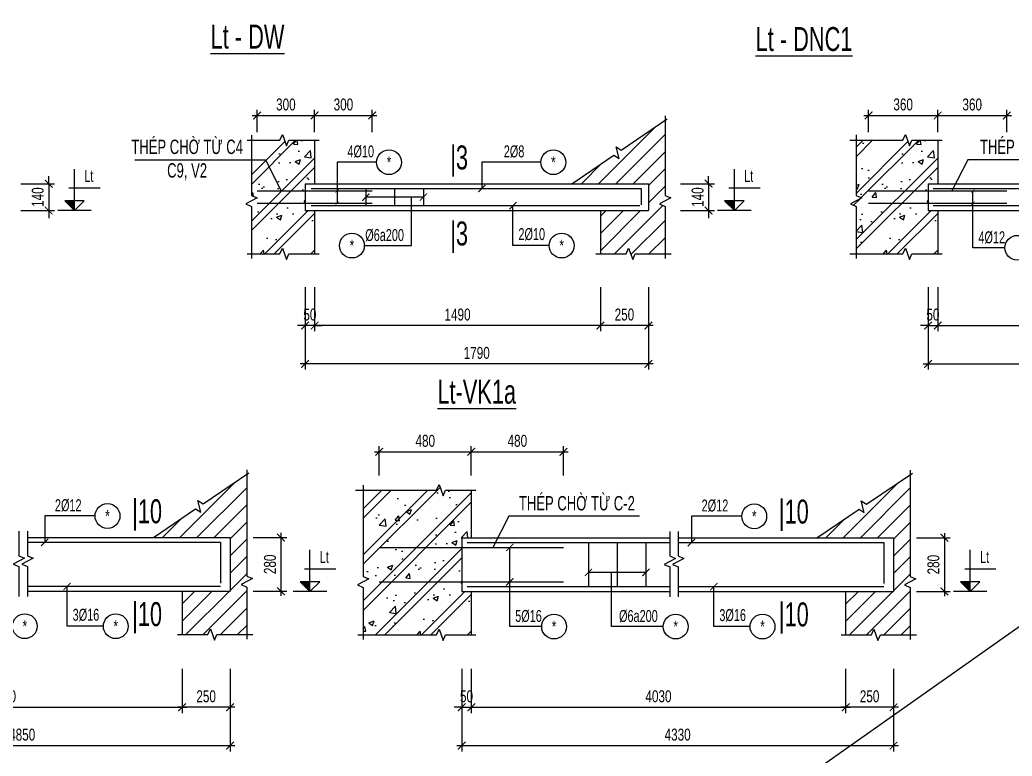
# Model space of a CAD drawing. Header units: millimetres. Extents: x 0 to 42050, y 0 to 14850.
# Drawn here: x 6144 to 11317, y 7342 to 11184 of the extents above; entities that cross this region are included whole.
import ezdxf
from ezdxf.enums import TextEntityAlignment as Align

# ---------------------------------------------------------------- set-up
doc = ezdxf.new("R2010")
doc.units = ezdxf.units.MM
doc.header["$LTSCALE"] = 3
doc.header["$PDSIZE"] = -2
doc.layers.get('0').update_dxf_attribs({"color": 8, "lineweight": 5})
doc.layers.get('Defpoints').update_dxf_attribs({"color": 2})
for name, color, linetype in [('CDC.02.DIM', 1, 'Continuous'), ('CDC.03.BORDER', 3, 'Continuous'), ('CDC.05.STEEL', 4, 'Continuous'), ('CDC.06.TEXT', 2, 'Continuous'), ('CDC.10.HATCH', 9, 'Continuous'), ('CDC.11.NOTE', 8, 'Continuous'), ('CDC.14.STEELNUM', 9, 'Continuous')]:
    doc.layers.add(name, color=color, linetype=linetype)
doc.layers.add('KCS_Plotter', color=11, linetype='Continuous', plot=False)
doc.styles.add('arial', font='arial.ttf', dxfattribs={"width": 0.7})
doc.styles.add('KCS_SMTEXT', font='arial.ttf', dxfattribs={"width": 0.7})
doc.dimstyles.new('KCS_DIM25', dxfattribs={"dimscale": 25, "dimtxt": 2.5, "dimasz": 1.6, "dimexe": 1.2, "dimexo": 0, "dimgap": 1, "dimtad": 1, "dimdec": 0, "dimzin": 0, "dimdsep": 46, "dimtxsty": 'KCS_SMTEXT', "dimblk": 'ARCHTICK', "dimcen": 0, "dimdle": 1, "dimclrd": 256, "dimclre": 256, "dimclrt": 2, "dimadec": 0, "dimazin": 0, "dimtfac": 1, "dimtdec": 0, "dimtix": 1, "dimtmove": 2, "dimatfit": 3, "dimfxl": 1, "dimtolj": 1, "dimtzin": 0, "dimarcsym": 0})

# ---------------------------------------------------------------- blocks, each defined once
blk = doc.blocks.new('_ArchTick')
at = {"color": 0, "linetype": 'ByBlock', "const_width": 0.15}
blk.add_lwpolyline([(-0.5, -0.5), (0.5, 0.5)], dxfattribs=at)
blk = doc.blocks.new('*D46')
at = {"layer": 'CDC.02.DIM', "lineweight": -2, "transparency": 16777216}
for p, q in [((9170.8, 9788.6), (9170.8, 9558.6)), ((9420.8, 9788.6), (9420.8, 9558.6)), ((9445.8, 9588.6), (9145.8, 9588.6))]:
    blk.add_line(p, q, dxfattribs=at)
at = {"layer": 'Defpoints', "color": 0, "transparency": 16777216}
for p in [(9170.8, 9788.6), (9420.8, 9788.6), (9170.8, 9588.6)]:
    blk.add_point(p, dxfattribs=at)
at = {"layer": 'CDC.02.DIM', "lineweight": -2, "transparency": 16777216, "xscale": 40, "yscale": 40, "zscale": 40, "rotation": 180}
blk.add_blockref('_ArchTick', (9170.8, 9588.6), dxfattribs=at)
at = {"layer": 'CDC.02.DIM', "lineweight": -2, "transparency": 16777216, "xscale": 40, "yscale": 40, "zscale": 40}
blk.add_blockref('_ArchTick', (9420.8, 9588.6), dxfattribs=at)
at = {"layer": 'CDC.02.DIM', "color": 2, "transparency": 16777216, "insert": (9295.8, 9645.5), "char_height": 62.5, "attachment_point": 5, "style": 'KCS_SMTEXT'}
blk.add_mtext('\\A1;250', dxfattribs=at)
blk = doc.blocks.new('*D47')
at = {"layer": 'CDC.02.DIM', "lineweight": -2, "transparency": 16777216}
for p, q in [((7680.8, 9788.6), (7680.8, 9558.6)), ((9170.8, 9788.6), (9170.8, 9558.6)), ((9195.8, 9588.6), (7655.8, 9588.6))]:
    blk.add_line(p, q, dxfattribs=at)
at = {"layer": 'Defpoints', "color": 0, "transparency": 16777216}
for p in [(7680.8, 9788.6), (9170.8, 9788.6), (7680.8, 9588.6)]:
    blk.add_point(p, dxfattribs=at)
at = {"layer": 'CDC.02.DIM', "lineweight": -2, "transparency": 16777216, "xscale": 40, "yscale": 40, "zscale": 40, "rotation": 180}
blk.add_blockref('_ArchTick', (7680.8, 9588.6), dxfattribs=at)
at = {"layer": 'CDC.02.DIM', "lineweight": -2, "transparency": 16777216, "xscale": 40, "yscale": 40, "zscale": 40}
blk.add_blockref('_ArchTick', (9170.8, 9588.6), dxfattribs=at)
at = {"layer": 'CDC.02.DIM', "color": 2, "transparency": 16777216, "insert": (8425.8, 9645.5), "char_height": 62.5, "attachment_point": 5, "style": 'KCS_SMTEXT'}
blk.add_mtext('\\A1;1490', dxfattribs=at)
blk = doc.blocks.new('*D48')
at = {"layer": 'CDC.02.DIM', "lineweight": -2, "transparency": 16777216}
for p, q in [((7630.8, 9788.6), (7630.8, 9358.6)), ((9420.8, 9788.6), (9420.8, 9358.6)), ((9445.8, 9388.6), (7605.8, 9388.6))]:
    blk.add_line(p, q, dxfattribs=at)
at = {"layer": 'Defpoints', "color": 0, "transparency": 16777216}
for p in [(7630.8, 9788.6), (9420.8, 9788.6), (7630.8, 9388.6)]:
    blk.add_point(p, dxfattribs=at)
at = {"layer": 'CDC.02.DIM', "lineweight": -2, "transparency": 16777216, "xscale": 40, "yscale": 40, "zscale": 40, "rotation": 180}
blk.add_blockref('_ArchTick', (7630.8, 9388.6), dxfattribs=at)
at = {"layer": 'CDC.02.DIM', "lineweight": -2, "transparency": 16777216, "xscale": 40, "yscale": 40, "zscale": 40}
blk.add_blockref('_ArchTick', (9420.8, 9388.6), dxfattribs=at)
at = {"layer": 'CDC.02.DIM', "color": 2, "transparency": 16777216, "insert": (8525.8, 9445.5), "char_height": 62.5, "attachment_point": 5, "style": 'KCS_SMTEXT'}
blk.add_mtext('\\A1;1790', dxfattribs=at)
blk = doc.blocks.new('*D49')
at = {"layer": 'CDC.02.DIM', "lineweight": -2, "transparency": 16777216}
for p, q in [((9734.6, 10328.6), (9734.6, 10368.6)), ((9589, 10328.6), (9764.6, 10328.6)), ((9734.6, 10328.6), (9734.6, 10188.6)), ((9589, 10188.6), (9764.6, 10188.6)), ((9734.6, 10188.6), (9734.6, 10148.6))]:
    blk.add_line(p, q, dxfattribs=at)
at = {"layer": 'Defpoints', "color": 0, "transparency": 16777216}
for p in [(9589, 10328.6), (9589, 10188.6), (9734.6, 10188.6)]:
    blk.add_point(p, dxfattribs=at)
at = {"layer": 'CDC.02.DIM', "lineweight": -2, "transparency": 16777216, "xscale": 40, "yscale": 40, "zscale": 40}
for p, rotation in [((9734.6, 10328.6), 270), ((9734.6, 10188.6), 90)]:
    blk.add_blockref('_ArchTick', p, dxfattribs=dict(at, rotation=rotation))
at = {"layer": 'CDC.02.DIM', "color": 2, "transparency": 16777216, "insert": (9677.7, 10258.6), "char_height": 62.5, "attachment_point": 5, "rotation": 90, "style": 'KCS_SMTEXT'}
blk.add_mtext('\\A1;140', dxfattribs=at)
blk = doc.blocks.new('*D50')
at = {"layer": 'CDC.02.DIM', "lineweight": -2, "transparency": 16777216}
for p, q in [((7380.8, 10597), (7380.8, 10714.5)), ((7680.8, 10597), (7680.8, 10714.5)), ((7355.8, 10684.5), (7705.8, 10684.5))]:
    blk.add_line(p, q, dxfattribs=at)
at = {"layer": 'Defpoints', "color": 0, "transparency": 16777216}
for p in [(7680.8, 10684.5), (7380.8, 10597), (7680.8, 10597)]:
    blk.add_point(p, dxfattribs=at)
at = {"layer": 'CDC.02.DIM', "lineweight": -2, "transparency": 16777216, "xscale": 40, "yscale": 40, "zscale": 40, "rotation": 180}
blk.add_blockref('_ArchTick', (7380.8, 10684.5), dxfattribs=at)
at = {"layer": 'CDC.02.DIM', "lineweight": -2, "transparency": 16777216, "xscale": 40, "yscale": 40, "zscale": 40}
blk.add_blockref('_ArchTick', (7680.8, 10684.5), dxfattribs=at)
at = {"layer": 'CDC.02.DIM', "color": 2, "transparency": 16777216, "insert": (7530.8, 10741.5), "char_height": 62.5, "attachment_point": 5, "style": 'KCS_SMTEXT'}
blk.add_mtext('\\A1;300', dxfattribs=at)
blk = doc.blocks.new('*D51')
at = {"layer": 'CDC.02.DIM', "lineweight": -2, "transparency": 16777216}
for p, q in [((7680.8, 10597), (7680.8, 10714.5)), ((7980.8, 10597), (7980.8, 10714.5)), ((7655.8, 10684.5), (8005.8, 10684.5))]:
    blk.add_line(p, q, dxfattribs=at)
at = {"layer": 'Defpoints', "color": 0, "transparency": 16777216}
for p in [(7980.8, 10684.5), (7680.8, 10597), (7980.8, 10597)]:
    blk.add_point(p, dxfattribs=at)
at = {"layer": 'CDC.02.DIM', "lineweight": -2, "transparency": 16777216, "xscale": 40, "yscale": 40, "zscale": 40, "rotation": 180}
blk.add_blockref('_ArchTick', (7680.8, 10684.5), dxfattribs=at)
at = {"layer": 'CDC.02.DIM', "lineweight": -2, "transparency": 16777216, "xscale": 40, "yscale": 40, "zscale": 40}
blk.add_blockref('_ArchTick', (7980.8, 10684.5), dxfattribs=at)
at = {"layer": 'CDC.02.DIM', "color": 2, "transparency": 16777216, "insert": (7830.8, 10741.5), "char_height": 62.5, "attachment_point": 5, "style": 'KCS_SMTEXT'}
blk.add_mtext('\\A1;300', dxfattribs=at)
blk = doc.blocks.new('*D54')
at = {"layer": 'CDC.02.DIM', "lineweight": -2, "transparency": 16777216}
for p, q in [((6294.3, 10328.6), (6294.3, 10368.6)), ((6148.8, 10328.6), (6324.3, 10328.6)), ((6294.3, 10328.6), (6294.3, 10188.6)), ((6148.8, 10188.6), (6324.3, 10188.6)), ((6294.3, 10188.6), (6294.3, 10148.6))]:
    blk.add_line(p, q, dxfattribs=at)
at = {"layer": 'Defpoints', "color": 0, "transparency": 16777216}
for p in [(6148.8, 10328.6), (6148.8, 10188.6), (6294.3, 10188.6)]:
    blk.add_point(p, dxfattribs=at)
at = {"layer": 'CDC.02.DIM', "lineweight": -2, "transparency": 16777216, "xscale": 40, "yscale": 40, "zscale": 40}
for p, rotation in [((6294.3, 10328.6), 270), ((6294.3, 10188.6), 90)]:
    blk.add_blockref('_ArchTick', p, dxfattribs=dict(at, rotation=rotation))
at = {"layer": 'CDC.02.DIM', "color": 2, "transparency": 16777216, "insert": (6237.4, 10258.6), "char_height": 62.5, "attachment_point": 5, "rotation": 90, "style": 'KCS_SMTEXT'}
blk.add_mtext('\\A1;140', dxfattribs=at)
blk = doc.blocks.new('*D59')
at = {"layer": 'CDC.02.DIM', "lineweight": -2, "transparency": 16777216}
for p, q in [((10929, 9788.6), (10929, 9558.6)), ((13459, 9788.6), (13459, 9558.6)), ((10904, 9588.6), (13484, 9588.6))]:
    blk.add_line(p, q, dxfattribs=at)
at = {"layer": 'Defpoints', "color": 0, "transparency": 16777216}
for p in [(10929, 9788.6), (13459, 9788.6), (13459, 9588.6)]:
    blk.add_point(p, dxfattribs=at)
at = {"layer": 'CDC.02.DIM', "lineweight": -2, "transparency": 16777216, "xscale": 40, "yscale": 40, "zscale": 40, "rotation": 180}
blk.add_blockref('_ArchTick', (10929, 9588.6), dxfattribs=at)
at = {"layer": 'CDC.02.DIM', "lineweight": -2, "transparency": 16777216, "xscale": 40, "yscale": 40, "zscale": 40}
blk.add_blockref('_ArchTick', (13459, 9588.6), dxfattribs=at)
at = {"layer": 'CDC.02.DIM', "color": 2, "transparency": 16777216, "insert": (12194, 9645.6), "char_height": 62.5, "attachment_point": 5, "style": 'KCS_SMTEXT'}
blk.add_mtext('\\A1;2530', dxfattribs=at)
blk = doc.blocks.new('*D60')
at = {"layer": 'CDC.02.DIM', "lineweight": -2, "transparency": 16777216}
for p, q in [((10879, 9788.6), (10879, 9358.6)), ((13709, 9788.6), (13709, 9358.6)), ((10854, 9388.6), (13734, 9388.6))]:
    blk.add_line(p, q, dxfattribs=at)
at = {"layer": 'Defpoints', "color": 0, "transparency": 16777216}
for p in [(10879, 9788.6), (13709, 9788.6), (13709, 9388.6)]:
    blk.add_point(p, dxfattribs=at)
at = {"layer": 'CDC.02.DIM', "lineweight": -2, "transparency": 16777216, "xscale": 40, "yscale": 40, "zscale": 40, "rotation": 180}
blk.add_blockref('_ArchTick', (10879, 9388.6), dxfattribs=at)
at = {"layer": 'CDC.02.DIM', "lineweight": -2, "transparency": 16777216, "xscale": 40, "yscale": 40, "zscale": 40}
blk.add_blockref('_ArchTick', (13709, 9388.6), dxfattribs=at)
at = {"layer": 'CDC.02.DIM', "color": 2, "transparency": 16777216, "insert": (12294, 9445.6), "char_height": 62.5, "attachment_point": 5, "style": 'KCS_SMTEXT'}
blk.add_mtext('\\A1;2830', dxfattribs=at)
blk = doc.blocks.new('*D61')
at = {"layer": 'CDC.02.DIM', "lineweight": -2, "transparency": 16777216}
for p, q in [((10569, 10597), (10569, 10714.5)), ((10929, 10597), (10929, 10714.5)), ((10544, 10684.5), (10954, 10684.5))]:
    blk.add_line(p, q, dxfattribs=at)
at = {"layer": 'Defpoints', "color": 0, "transparency": 16777216}
for p in [(10929, 10684.5), (10569, 10597), (10929, 10597)]:
    blk.add_point(p, dxfattribs=at)
at = {"layer": 'CDC.02.DIM', "lineweight": -2, "transparency": 16777216, "xscale": 40, "yscale": 40, "zscale": 40, "rotation": 180}
blk.add_blockref('_ArchTick', (10569, 10684.5), dxfattribs=at)
at = {"layer": 'CDC.02.DIM', "lineweight": -2, "transparency": 16777216, "xscale": 40, "yscale": 40, "zscale": 40}
blk.add_blockref('_ArchTick', (10929, 10684.5), dxfattribs=at)
at = {"layer": 'CDC.02.DIM', "color": 2, "transparency": 16777216, "insert": (10749, 10741.5), "char_height": 62.5, "attachment_point": 5, "style": 'KCS_SMTEXT'}
blk.add_mtext('\\A1;360', dxfattribs=at)
blk = doc.blocks.new('*D62')
at = {"layer": 'CDC.02.DIM', "lineweight": -2, "transparency": 16777216}
for p, q in [((10929, 10597), (10929, 10714.5)), ((11289, 10597), (11289, 10714.5)), ((10904, 10684.5), (11314, 10684.5))]:
    blk.add_line(p, q, dxfattribs=at)
at = {"layer": 'Defpoints', "color": 0, "transparency": 16777216}
for p in [(11289, 10684.5), (10929, 10597), (11289, 10597)]:
    blk.add_point(p, dxfattribs=at)
at = {"layer": 'CDC.02.DIM', "lineweight": -2, "transparency": 16777216, "xscale": 40, "yscale": 40, "zscale": 40, "rotation": 180}
blk.add_blockref('_ArchTick', (10929, 10684.5), dxfattribs=at)
at = {"layer": 'CDC.02.DIM', "lineweight": -2, "transparency": 16777216, "xscale": 40, "yscale": 40, "zscale": 40}
blk.add_blockref('_ArchTick', (11289, 10684.5), dxfattribs=at)
at = {"layer": 'CDC.02.DIM', "color": 2, "transparency": 16777216, "insert": (11109, 10741.5), "char_height": 62.5, "attachment_point": 5, "style": 'KCS_SMTEXT'}
blk.add_mtext('\\A1;360', dxfattribs=at)
blk = doc.blocks.new('*D63')
at = {"layer": 'CDC.02.DIM', "lineweight": -2, "transparency": 16777216}
for p, q in [((10879, 9788.6), (10879, 9558.6)), ((10929, 9788.6), (10929, 9558.6)), ((10879, 9588.6), (10839, 9588.6)), ((10879, 9588.6), (10929, 9588.6)), ((10929, 9588.6), (10969, 9588.6))]:
    blk.add_line(p, q, dxfattribs=at)
at = {"layer": 'Defpoints', "color": 0, "transparency": 16777216}
for p in [(10879, 9788.6), (10929, 9788.6), (10929, 9588.6)]:
    blk.add_point(p, dxfattribs=at)
at = {"layer": 'CDC.02.DIM', "lineweight": -2, "transparency": 16777216, "xscale": 40, "yscale": 40, "zscale": 40}
blk.add_blockref('_ArchTick', (10879, 9588.6), dxfattribs=at)
at = {"layer": 'CDC.02.DIM', "lineweight": -2, "transparency": 16777216, "xscale": 40, "yscale": 40, "zscale": 40, "rotation": 180}
blk.add_blockref('_ArchTick', (10929, 9588.6), dxfattribs=at)
at = {"layer": 'CDC.02.DIM', "color": 2, "transparency": 16777216, "insert": (10904, 9645.5), "char_height": 62.5, "attachment_point": 5, "style": 'KCS_SMTEXT'}
blk.add_mtext('\\A1;50', dxfattribs=at)
blk = doc.blocks.new('*D72')
at = {"layer": 'CDC.02.DIM', "lineweight": -2, "transparency": 16777216}
for p, q in [((6990.1, 7796.8), (6990.1, 7566.8)), ((7240.1, 7796.8), (7240.1, 7566.8)), ((7265.1, 7596.8), (6965.1, 7596.8))]:
    blk.add_line(p, q, dxfattribs=at)
at = {"layer": 'Defpoints', "color": 0, "transparency": 16777216}
for p in [(6990.1, 7796.8), (7240.1, 7796.8), (6990.1, 7596.8)]:
    blk.add_point(p, dxfattribs=at)
at = {"layer": 'CDC.02.DIM', "lineweight": -2, "transparency": 16777216, "xscale": 40, "yscale": 40, "zscale": 40, "rotation": 180}
blk.add_blockref('_ArchTick', (6990.1, 7596.8), dxfattribs=at)
at = {"layer": 'CDC.02.DIM', "lineweight": -2, "transparency": 16777216, "xscale": 40, "yscale": 40, "zscale": 40}
blk.add_blockref('_ArchTick', (7240.1, 7596.8), dxfattribs=at)
at = {"layer": 'CDC.02.DIM', "color": 2, "transparency": 16777216, "insert": (7115.1, 7653.7), "char_height": 62.5, "attachment_point": 5, "style": 'KCS_SMTEXT'}
blk.add_mtext('\\A1;250', dxfattribs=at)
blk = doc.blocks.new('*D73')
at = {"layer": 'CDC.02.DIM', "lineweight": -2, "transparency": 16777216}
for p, q in [((7505.1, 8507.6), (7505.1, 8177.6)), ((7359.5, 8482.6), (7535.1, 8482.6)), ((7359.5, 8202.6), (7535.1, 8202.6))]:
    blk.add_line(p, q, dxfattribs=at)
at = {"layer": 'Defpoints', "color": 0, "transparency": 16777216}
for p in [(7359.5, 8482.6), (7359.5, 8202.6), (7505.1, 8202.6)]:
    blk.add_point(p, dxfattribs=at)
at = {"layer": 'CDC.02.DIM', "lineweight": -2, "transparency": 16777216, "xscale": 40, "yscale": 40, "zscale": 40}
for p, rotation in [((7505.1, 8482.6), 90), ((7505.1, 8202.6), 270)]:
    blk.add_blockref('_ArchTick', p, dxfattribs=dict(at, rotation=rotation))
at = {"layer": 'CDC.02.DIM', "color": 2, "transparency": 16777216, "insert": (7448.1, 8342.6), "char_height": 62.5, "attachment_point": 5, "rotation": 90, "style": 'KCS_SMTEXT'}
blk.add_mtext('\\A1;280', dxfattribs=at)
blk = doc.blocks.new('*D74')
at = {"layer": 'CDC.02.DIM', "lineweight": -2, "transparency": 16777216}
for p, q in [((5122.3, 7796.8), (5122.3, 7566.8)), ((6990.1, 7796.8), (6990.1, 7566.8)), ((5097.3, 7596.8), (7015.1, 7596.8))]:
    blk.add_line(p, q, dxfattribs=at)
at = {"layer": 'Defpoints', "color": 0, "transparency": 16777216}
for p in [(5122.3, 7796.8), (6990.1, 7796.8), (6990.1, 7596.8)]:
    blk.add_point(p, dxfattribs=at)
at = {"layer": 'CDC.02.DIM', "lineweight": -2, "transparency": 16777216, "xscale": 40, "yscale": 40, "zscale": 40, "rotation": 180}
blk.add_blockref('_ArchTick', (5122.3, 7596.8), dxfattribs=at)
at = {"layer": 'CDC.02.DIM', "lineweight": -2, "transparency": 16777216, "xscale": 40, "yscale": 40, "zscale": 40}
blk.add_blockref('_ArchTick', (6990.1, 7596.8), dxfattribs=at)
at = {"layer": 'CDC.02.DIM', "color": 2, "transparency": 16777216, "insert": (6056.2, 7653.7), "char_height": 62.5, "attachment_point": 5, "style": 'KCS_SMTEXT'}
blk.add_mtext('\\A1;4{\\fArial|b0|i0|c163|p34;5}50', dxfattribs=at)
blk = doc.blocks.new('*D75')
at = {"layer": 'CDC.02.DIM', "lineweight": -2, "transparency": 16777216}
for p, q in [((5072.3, 7796.8), (5072.3, 7366.8)), ((7240.1, 7796.8), (7240.1, 7366.8)), ((5047.3, 7396.8), (7265.1, 7396.8))]:
    blk.add_line(p, q, dxfattribs=at)
at = {"layer": 'Defpoints', "color": 0, "transparency": 16777216}
for p in [(5072.3, 7796.8), (7240.1, 7796.8), (7240.1, 7396.8)]:
    blk.add_point(p, dxfattribs=at)
at = {"layer": 'CDC.02.DIM', "lineweight": -2, "transparency": 16777216, "xscale": 40, "yscale": 40, "zscale": 40, "rotation": 180}
blk.add_blockref('_ArchTick', (5072.3, 7396.8), dxfattribs=at)
at = {"layer": 'CDC.02.DIM', "lineweight": -2, "transparency": 16777216, "xscale": 40, "yscale": 40, "zscale": 40}
blk.add_blockref('_ArchTick', (7240.1, 7396.8), dxfattribs=at)
at = {"layer": 'CDC.02.DIM', "color": 2, "transparency": 16777216, "insert": (6156.2, 7453.7), "char_height": 62.5, "attachment_point": 5, "style": 'KCS_SMTEXT'}
blk.add_mtext('\\A1;4{\\fArial|b0|i0|c163|p34;8}50', dxfattribs=at)
blk = doc.blocks.new('*D126')
at = {"layer": 'CDC.02.DIM', "lineweight": -2, "transparency": 16777216}
for p, q in [((7630.8, 9788.6), (7630.8, 9558.6)), ((7680.8, 9788.6), (7680.8, 9558.6)), ((7630.8, 9588.6), (7590.8, 9588.6)), ((7680.8, 9588.6), (7630.8, 9588.6)), ((7680.8, 9588.6), (7720.8, 9588.6))]:
    blk.add_line(p, q, dxfattribs=at)
at = {"layer": 'Defpoints', "color": 0, "transparency": 16777216}
for p in [(7630.8, 9788.6), (7680.8, 9788.6), (7630.8, 9588.6)]:
    blk.add_point(p, dxfattribs=at)
at = {"layer": 'CDC.02.DIM', "lineweight": -2, "transparency": 16777216, "xscale": 40, "yscale": 40, "zscale": 40}
blk.add_blockref('_ArchTick', (7630.8, 9588.6), dxfattribs=at)
at = {"layer": 'CDC.02.DIM', "lineweight": -2, "transparency": 16777216, "xscale": 40, "yscale": 40, "zscale": 40, "rotation": 180}
blk.add_blockref('_ArchTick', (7680.8, 9588.6), dxfattribs=at)
at = {"layer": 'CDC.02.DIM', "color": 2, "transparency": 16777216, "insert": (7655.8, 9645.5), "char_height": 62.5, "attachment_point": 5, "style": 'KCS_SMTEXT'}
blk.add_mtext('\\A1;50', dxfattribs=at)
blk = doc.blocks.new('*D127')
at = {"layer": 'CDC.02.DIM', "lineweight": -2, "transparency": 16777216}
for p, q in [((8447.6, 7796.8), (8447.6, 7566.8)), ((8497.6, 7796.8), (8497.6, 7566.8)), ((8447.6, 7596.8), (8407.6, 7596.8)), ((8447.6, 7596.8), (8497.6, 7596.8)), ((8497.6, 7596.8), (8537.6, 7596.8))]:
    blk.add_line(p, q, dxfattribs=at)
at = {"layer": 'Defpoints', "color": 0, "transparency": 16777216}
for p in [(8447.6, 7796.8), (8497.6, 7796.8), (8497.6, 7596.8)]:
    blk.add_point(p, dxfattribs=at)
at = {"layer": 'CDC.02.DIM', "lineweight": -2, "transparency": 16777216, "xscale": 40, "yscale": 40, "zscale": 40}
blk.add_blockref('_ArchTick', (8447.6, 7596.8), dxfattribs=at)
at = {"layer": 'CDC.02.DIM', "lineweight": -2, "transparency": 16777216, "xscale": 40, "yscale": 40, "zscale": 40, "rotation": 180}
blk.add_blockref('_ArchTick', (8497.6, 7596.8), dxfattribs=at)
at = {"layer": 'CDC.02.DIM', "color": 2, "transparency": 16777216, "insert": (8472.6, 7653.7), "char_height": 62.5, "attachment_point": 5, "style": 'KCS_SMTEXT'}
blk.add_mtext('\\A1;50', dxfattribs=at)
blk = doc.blocks.new('*D128')
at = {"layer": 'CDC.02.DIM', "lineweight": -2, "transparency": 16777216}
for p, q in [((10449, 7796.8), (10449, 7566.8)), ((10699, 7796.8), (10699, 7566.8)), ((10724, 7596.8), (10424, 7596.8))]:
    blk.add_line(p, q, dxfattribs=at)
at = {"layer": 'Defpoints', "color": 0, "transparency": 16777216}
for p in [(10449, 7796.8), (10699, 7796.8), (10449, 7596.8)]:
    blk.add_point(p, dxfattribs=at)
at = {"layer": 'CDC.02.DIM', "lineweight": -2, "transparency": 16777216, "xscale": 40, "yscale": 40, "zscale": 40, "rotation": 180}
blk.add_blockref('_ArchTick', (10449, 7596.8), dxfattribs=at)
at = {"layer": 'CDC.02.DIM', "lineweight": -2, "transparency": 16777216, "xscale": 40, "yscale": 40, "zscale": 40}
blk.add_blockref('_ArchTick', (10699, 7596.8), dxfattribs=at)
at = {"layer": 'CDC.02.DIM', "color": 2, "transparency": 16777216, "insert": (10574, 7653.7), "char_height": 62.5, "attachment_point": 5, "style": 'KCS_SMTEXT'}
blk.add_mtext('\\A1;250', dxfattribs=at)
blk = doc.blocks.new('*D129')
at = {"layer": 'CDC.02.DIM', "lineweight": -2, "transparency": 16777216}
for p, q in [((10963.9, 8506), (10963.9, 8176)), ((10818.4, 8481), (10993.9, 8481)), ((10818.4, 8201), (10993.9, 8201))]:
    blk.add_line(p, q, dxfattribs=at)
at = {"layer": 'Defpoints', "color": 0, "transparency": 16777216}
for p in [(10818.4, 8481), (10818.4, 8201), (10963.9, 8201)]:
    blk.add_point(p, dxfattribs=at)
at = {"layer": 'CDC.02.DIM', "lineweight": -2, "transparency": 16777216, "xscale": 40, "yscale": 40, "zscale": 40}
for p, rotation in [((10963.9, 8481), 90), ((10963.9, 8201), 270)]:
    blk.add_blockref('_ArchTick', p, dxfattribs=dict(at, rotation=rotation))
at = {"layer": 'CDC.02.DIM', "color": 2, "transparency": 16777216, "insert": (10907, 8341), "char_height": 62.5, "attachment_point": 5, "rotation": 90, "style": 'KCS_SMTEXT'}
blk.add_mtext('\\A1;280', dxfattribs=at)
blk = doc.blocks.new('*D130')
at = {"layer": 'CDC.02.DIM', "lineweight": -2, "transparency": 16777216}
for p, q in [((8497.6, 7796.8), (8497.6, 7566.8)), ((10449, 7796.8), (10449, 7566.8)), ((8472.6, 7596.8), (10474, 7596.8))]:
    blk.add_line(p, q, dxfattribs=at)
at = {"layer": 'Defpoints', "color": 0, "transparency": 16777216}
for p in [(8497.6, 7796.8), (10449, 7796.8), (10449, 7596.8)]:
    blk.add_point(p, dxfattribs=at)
at = {"layer": 'CDC.02.DIM', "lineweight": -2, "transparency": 16777216, "xscale": 40, "yscale": 40, "zscale": 40, "rotation": 180}
blk.add_blockref('_ArchTick', (8497.6, 7596.8), dxfattribs=at)
at = {"layer": 'CDC.02.DIM', "lineweight": -2, "transparency": 16777216, "xscale": 40, "yscale": 40, "zscale": 40}
blk.add_blockref('_ArchTick', (10449, 7596.8), dxfattribs=at)
at = {"layer": 'CDC.02.DIM', "color": 2, "transparency": 16777216, "insert": (9473.3, 7653.7), "char_height": 62.5, "attachment_point": 5, "style": 'KCS_SMTEXT'}
blk.add_mtext('\\A1;4030', dxfattribs=at)
blk = doc.blocks.new('*D131')
at = {"layer": 'CDC.02.DIM', "lineweight": -2, "transparency": 16777216}
for p, q in [((8447.6, 7796.8), (8447.6, 7366.8)), ((10699, 7796.8), (10699, 7366.8)), ((8422.6, 7396.8), (10724, 7396.8))]:
    blk.add_line(p, q, dxfattribs=at)
at = {"layer": 'Defpoints', "color": 0, "transparency": 16777216}
for p in [(8447.6, 7796.8), (10699, 7796.8), (10699, 7396.8)]:
    blk.add_point(p, dxfattribs=at)
at = {"layer": 'CDC.02.DIM', "lineweight": -2, "transparency": 16777216, "xscale": 40, "yscale": 40, "zscale": 40, "rotation": 180}
blk.add_blockref('_ArchTick', (8447.6, 7396.8), dxfattribs=at)
at = {"layer": 'CDC.02.DIM', "lineweight": -2, "transparency": 16777216, "xscale": 40, "yscale": 40, "zscale": 40}
blk.add_blockref('_ArchTick', (10699, 7396.8), dxfattribs=at)
at = {"layer": 'CDC.02.DIM', "color": 2, "transparency": 16777216, "insert": (9573.3, 7453.7), "char_height": 62.5, "attachment_point": 5, "style": 'KCS_SMTEXT'}
blk.add_mtext('\\A1;4330', dxfattribs=at)
blk = doc.blocks.new('*D132')
at = {"layer": 'CDC.02.DIM', "lineweight": -2, "transparency": 16777216}
for p, q in [((8017.6, 8806.1), (8017.6, 8959.6)), ((8497.6, 8806.1), (8497.6, 8959.6)), ((7992.6, 8929.6), (8522.6, 8929.6))]:
    blk.add_line(p, q, dxfattribs=at)
at = {"layer": 'Defpoints', "color": 0, "transparency": 16777216}
for p in [(8497.6, 8929.6), (8017.6, 8806.1), (8497.6, 8806.1)]:
    blk.add_point(p, dxfattribs=at)
at = {"layer": 'CDC.02.DIM', "lineweight": -2, "transparency": 16777216, "xscale": 40, "yscale": 40, "zscale": 40, "rotation": 180}
blk.add_blockref('_ArchTick', (8017.6, 8929.6), dxfattribs=at)
at = {"layer": 'CDC.02.DIM', "lineweight": -2, "transparency": 16777216, "xscale": 40, "yscale": 40, "zscale": 40}
blk.add_blockref('_ArchTick', (8497.6, 8929.6), dxfattribs=at)
at = {"layer": 'CDC.02.DIM', "color": 2, "transparency": 16777216, "insert": (8257.6, 8986.6), "char_height": 62.5, "attachment_point": 5, "style": 'KCS_SMTEXT'}
blk.add_mtext('\\A1;480', dxfattribs=at)
blk = doc.blocks.new('*D133')
at = {"layer": 'CDC.02.DIM', "lineweight": -2, "transparency": 16777216}
for p, q in [((8497.6, 8806.1), (8497.6, 8959.6)), ((8977.6, 8806.1), (8977.6, 8959.6)), ((8472.6, 8929.6), (9002.6, 8929.6))]:
    blk.add_line(p, q, dxfattribs=at)
at = {"layer": 'Defpoints', "color": 0, "transparency": 16777216}
for p in [(8977.6, 8929.6), (8497.6, 8806.1), (8977.6, 8806.1)]:
    blk.add_point(p, dxfattribs=at)
at = {"layer": 'CDC.02.DIM', "lineweight": -2, "transparency": 16777216, "xscale": 40, "yscale": 40, "zscale": 40, "rotation": 180}
blk.add_blockref('_ArchTick', (8497.6, 8929.6), dxfattribs=at)
at = {"layer": 'CDC.02.DIM', "lineweight": -2, "transparency": 16777216, "xscale": 40, "yscale": 40, "zscale": 40}
blk.add_blockref('_ArchTick', (8977.6, 8929.6), dxfattribs=at)
at = {"layer": 'CDC.02.DIM', "color": 2, "transparency": 16777216, "insert": (8737.6, 8986.6), "char_height": 62.5, "attachment_point": 5, "style": 'KCS_SMTEXT'}
blk.add_mtext('\\A1;480', dxfattribs=at)

msp = doc.modelspace()

# ---------------------------------------------------------------- hatches: boundary and pattern name
at = {"layer": 'CDC.10.HATCH'}
h = msp.add_hatch(dxfattribs=at)
h.set_pattern_fill('ANSI31', color=256, scale=20, style=0)
h.set_pattern_definition([(45, (-56763.08, 6188.48), (-44.90128, 44.90128), [])])
h.paths.add_polyline_path([(9507.7, 10658.9), (9279.7, 10504.2), (9252.7, 10521.4), (9268, 10460.8), (9240.9, 10477.9), (9020.8, 10328.6), (9420.8, 10328.6), (9420.8, 10188.6), (9170.8, 10188.6), (9170.8, 9962.3), (9305, 9962.3), (9317.9, 9991.9), (9339.4, 9932.7), (9352.3, 9962.3), (9507.7, 9962.3), (9507.7, 10210), (9478.1, 10222.9), (9537.3, 10254.4), (9507.7, 10267.3)])
at = {"layer": 'CDC.10.HATCH', "ltscale": 10}
h = msp.add_hatch(dxfattribs=at)
h.set_pattern_fill('CHAU-01', color=256, scale=40, style=0, pattern_type=2)
h.set_pattern_definition([(50, (7680.8, 9932.74), (286.904, -25.1), [30, -330]), (355, (7680.8, 9932.74), (-55.5, 300.88), [24, -264]), (100.45, (7704.7, 9930.65), (231.4, 275.78), [25.5, -280.46]), (46.184, (7680.8, 10012.74), (426.9, -66.2), [45, -495]), (96.636, (7716.37, 10007.22), (373.87, 389.65), [38.24, -420.69]), (351.184, (7680.8, 10012.74), (373.86, 389.65), [36, -396]), (21, (7720.8, 9992.74), (238.76, -161.05), [30, -330]), (326, (7720.8, 9992.74), (97.33, 290.06), [24, -264]), (71.45, (7740.7, 9979.32), (336.09, 129.01), [25.5, -280.46]), (37.5, (7680.8, 9932.74), (4.864, 133.158), [0, -260.8, 0, -268, 0, -265]), (7.5, (7680.8, 9932.74), (105.228, 157.765), [0, -152.8, 0, -254.8, 0, -101]), (327.5, (7591.6, 9932.74), (213.529, -9.022), [0, -100, 0, -312, 0, -414]), (317.5, (7551.6, 9932.74), (233.274, 40.04), [0, -130, 0, -207.2, 0, -294]), (45, (7680.8, 9932.74), (-120.21, 120.21), []), (45, (7680.8, 9981.74), (-120.21, 120.21), [])])
h.paths.add_polyline_path([(7512.4, 9991.9), (7533.9, 9932.7), (7546.8, 9962.3), (7680.8, 9962.3), (7680.8, 10188.6), (7630.8, 10188.6), (7630.8, 10290.5), (7506.9, 10290.5), (7424.3, 10452.7), (7351.8, 10452.7), (7351.8, 10267.3), (7381.4, 10254.4), (7322.2, 10222.9), (7351.8, 10210), (7351.8, 9962.3), (7499.5, 9962.3)])
h.paths.add_polyline_path([(7533.9, 10525.3), (7512.4, 10584.5), (7499.5, 10554.9), (7351.8, 10554.9), (7351.8, 10452.7), (7424.3, 10452.7), (7506.9, 10290.5), (7630.8, 10290.5), (7630.8, 10328.6), (7680.8, 10328.6), (7680.8, 10554.9), (7546.8, 10554.9)])
h = msp.add_hatch(dxfattribs=at)
h.set_pattern_fill('CHAU-01', color=256, scale=40, style=0, pattern_type=2)
h.set_pattern_definition([(50, (10929.01, 9932.74), (286.904, -25.1), [30, -330]), (355, (10929, 9932.74), (-55.5, 300.88), [24, -264]), (100.45, (10952.92, 9930.65), (231.4, 275.78), [25.496, -280.46]), (46.184, (10929, 10012.74), (426.9, -66.2), [45, -495]), (96.636, (10964.6, 10007.22), (373.87, 389.65), [38.24, -420.69]), (351.184, (10929, 10012.74), (373.86, 389.65), [36, -396]), (21, (10969.01, 9992.74), (238.76, -161.05), [30, -330]), (326, (10969, 9992.74), (97.33, 290.06), [24, -264]), (71.45, (10988.9, 9979.32), (336.09, 129.01), [25.496, -280.46]), (37.5, (10929.01, 9932.74), (4.864, 133.158), [0, -260.8, 0, -268, 0, -265]), (7.5, (10929.01, 9932.74), (105.228, 157.765), [0, -152.8, 0, -254.8, 0, -101]), (327.5, (10839.81, 9932.74), (213.529, -9.022), [0, -100, 0, -312, 0, -414]), (317.5, (10799.81, 9932.74), (233.274, 40.04), [0, -130, 0, -207.2, 0, -294]), (45, (10929.01, 9932.74), (-120.208, 120.208), []), (45, (10929.01, 9981.74), (-120.21, 120.21), [])])
h.paths.add_polyline_path([(10782.1, 10525.3), (10760.6, 10584.5), (10747.7, 10554.9), (10504.1, 10554.9), (10504.1, 10267.3), (10533.7, 10254.4), (10474.5, 10222.9), (10504.1, 10210), (10504.1, 9962.3), (10747.7, 9962.3), (10760.6, 9991.9), (10782.1, 9932.7), (10795, 9962.3), (10929, 9962.3), (10929, 10188.6), (10879, 10188.6), (10879, 10328.6), (10929, 10328.6), (10929, 10554.9), (10795, 10554.9)])
at = {"layer": 'CDC.10.HATCH'}
h = msp.add_hatch(dxfattribs=at)
h.set_pattern_fill('ANSI31', color=256, scale=20, style=0)
h.set_pattern_definition([(45, (-5592504.19, -276573.13), (-44.9012806, 44.9012806), [])])
h.paths.add_polyline_path([(7240.1, 8482.6), (7240.1, 8202.6), (6990.1, 8202.6), (6990.1, 7976.3), (7124.3, 7976.3), (7137.1, 8005.9), (7158.7, 7946.7), (7171.5, 7976.3), (7327, 7976.3), (7327, 8224), (7297.4, 8236.8), (7356.6, 8268.4), (7327, 8281.2), (7327, 8812.8), (7099, 8658.2), (7072, 8675.4), (7087.2, 8614.7), (7060.2, 8631.9), (6840.1, 8482.6)])
h = msp.add_hatch(dxfattribs=at)
h.set_pattern_fill('ANSI31', color=256, scale=20, style=0)
h.set_pattern_definition([(45, (-5589045.3, -276574.71), (-44.9012806, 44.9012806), [])])
h.paths.add_polyline_path([(10699, 8481), (10699, 8201), (10449, 8201), (10449, 7974.7), (10583.2, 7974.7), (10596, 8004.3), (10617.6, 7945.1), (10630.4, 7974.7), (10785.9, 7974.7), (10785.9, 8222.4), (10756.3, 8235.2), (10815.5, 8266.8), (10785.9, 8279.6), (10785.9, 8811.3), (10557.9, 8656.6), (10530.8, 8673.8), (10546.1, 8613.2), (10519.1, 8630.3), (10299, 8481)])
at = {"layer": 'CDC.10.HATCH', "ltscale": 10}
h = msp.add_hatch(dxfattribs=at)
h.set_pattern_fill('CHAU-01', color=256, scale=40, style=0, pattern_type=2)
h.set_pattern_definition([(50, (8497.59, 7945.12), (286.904, -25.1), [30, -330]), (355, (8497.6, 7945.12), (-55.5, 300.88), [24, -264]), (100.45, (8521.5, 7943.03), (231.4, 275.776), [25.496, -280.46]), (46.184, (8497.6, 8025.12), (426.9, -66.21), [45, -495]), (96.636, (8533.16, 8019.6), (373.87, 389.65), [38.24, -420.69]), (351.184, (8497.6, 8025.12), (373.86, 389.65), [36, -396]), (21, (8537.59, 8005.12), (238.76, -161.05), [30, -330]), (326, (8537.6, 8005.12), (97.33, 290.06), [24, -264]), (71.45, (8557.48, 7991.7), (336.09, 129.01), [25.496, -280.46]), (37.5, (8497.59, 7945.12), (4.864, 133.158), [0, -260.8, 0, -268, 0, -265]), (7.5, (8497.59, 7945.12), (105.228, 157.765), [0, -152.8, 0, -254.8, 0, -101]), (327.5, (8408.39, 7945.12), (213.529, -9.022), [0, -100, 0, -312, 0, -414]), (317.5, (8368.39, 7945.12), (233.274, 40.042), [0, -130, 0, -207.2, 0, -294]), (45, (8497.59, 7945.12), (-120.208, 120.208), []), (45, (8497.59, 7994.12), (-120.208, 120.208), [])])
h.paths.add_polyline_path([(7933.7, 8279.6), (7963.3, 8266.8), (7904.1, 8235.2), (7933.7, 8222.4), (7933.7, 7974.7), (8316.3, 7974.7), (8329.2, 8004.3), (8350.7, 7945.1), (8363.6, 7974.7), (8497.6, 7974.7), (8497.6, 8201), (8447.5, 8201), (8447.5, 8481), (8497.6, 8481), (8497.6, 8729.9), (8363.6, 8729.9), (8350.7, 8700.3), (8329.2, 8759.5), (8316.3, 8729.9), (7933.7, 8729.9)])

# ---------------------------------------------------------------- linework, layer by layer
at = {"layer": 'CDC.02.DIM'}
for p, q in [((6428.8, 10188.1), (6428.8, 10405.2)), ((9869.1, 10188.1), (9869.1, 10405.2)), ((6563.3, 10305.8), (6400.1, 10305.8)), ((10003.5, 10305.8), (9840.4, 10305.8)), ((6428.8, 10188.1), (6378.1, 10238.9)), ((6479.6, 10238.9), (6378.1, 10238.9)), ((6428.8, 10188.1), (6479.6, 10238.9)), ((9869.1, 10188.1), (9818.3, 10238.9)), ((9919.8, 10238.9), (9818.3, 10238.9)), ((9869.1, 10188.1), (9919.8, 10238.9)), ((6516.1, 10188.1), (6341.5, 10188.1)), ((9956.4, 10188.1), (9781.8, 10188.1)), ((7656.6, 8200.5), (7656.6, 8417.6)), ((11098.4, 8200.5), (11098.4, 8417.6)), ((7791.1, 8318.2), (7627.9, 8318.2)), ((11232.9, 8318.2), (11069.7, 8318.2)), ((7656.6, 8200.5), (7605.9, 8251.3)), ((7707.4, 8251.3), (7605.9, 8251.3)), ((7656.6, 8200.5), (7707.4, 8251.3)), ((11098.4, 8200.5), (11047.7, 8251.3)), ((11149.2, 8251.3), (11047.7, 8251.3)), ((11098.4, 8200.5), (11149.2, 8251.3)), ((7743.9, 8200.5), (7569.3, 8200.5)), ((11185.7, 8200.5), (11011.1, 8200.5))]:
    msp.add_line(p, q, dxfattribs=at)
for points in [[(6378.1, 10238.9), (6428.8, 10188.1), (6428.8, 10238.9)], [(9818.3, 10238.9), (9869.1, 10188.1), (9869.1, 10238.9)], [(7605.9, 8251.3), (7656.6, 8200.5), (7656.6, 8251.3)], [(11047.7, 8251.3), (11098.4, 8200.5), (11098.4, 8251.3)]]:
    msp.add_solid(points, dxfattribs=at)
at = {"layer": 'CDC.03.BORDER'}
for p, q in [((7680.8, 10554.9), (7680.8, 10328.6)), ((10929, 10554.9), (10929, 10328.6)), ((7630.8, 10328.6), (9420.8, 10328.6)), ((7630.8, 10328.6), (7630.8, 10188.6)), ((9420.8, 10328.6), (9420.8, 10188.6)), ((10879, 10328.6), (13709, 10328.6)), ((10879, 10328.6), (10879, 10188.6)), ((7630.8, 10188.6), (9420.8, 10188.6)), ((7680.8, 10188.6), (7680.8, 9962.3)), ((9170.8, 10188.6), (9170.8, 9962.3)), ((10879, 10188.6), (13709, 10188.6)), ((10929, 10188.6), (10929, 9962.3)), ((8497.6, 8729.9), (8497.6, 8481)), ((6183.3, 8482.6), (7240.1, 8482.6)), ((7240.1, 8482.6), (7240.1, 8202.6)), ((8447.5, 8481), (9532.5, 8481)), ((8447.5, 8481), (8447.5, 8201)), ((9576.7, 8481), (10699, 8481)), ((10699, 8481), (10699, 8201)), ((6183.3, 8202.6), (7240.1, 8202.6)), ((6990.1, 8202.6), (6990.1, 7976.3)), ((8447.5, 8201), (9532.5, 8201)), ((8497.6, 8201), (8497.6, 7974.7)), ((9576.7, 8201), (10699, 8201)), ((10449, 8201), (10449, 7974.7))]:
    msp.add_line(p, q, dxfattribs=at)
at = {"layer": 'CDC.05.STEEL'}
for p, q in [((7662.7, 10303.6, 0), (9382.4, 10303.6)), ((7947.6, 10303.6), (7947.6, 10213.6)), ((8097.6, 10303.6), (8097.6, 10213.6)), ((8247.6, 10303.6), (8247.6, 10213.6)), ((9382.4, 10303.6), (9382.4, 10218)), ((10905.5, 10303.6), (13668, 10303.6)), ((9376.6, 10213.6), (7662.7, 10213.6)), ((13659.1, 10213.6), (10905.5, 10213.6)), ((6183.3, 8457.6), (7190.2, 8457.6)), ((8476.8, 8456), (9532.5, 8456)), ((9108, 8456), (9108, 8226)), ((9258, 8456), (9258, 8226)), ((9408, 8456), (9408, 8226)), ((9576.7, 8456), (10649, 8456)), ((7190.2, 8227.6), (6183.3, 8227.6)), ((9532.5, 8226), (8476.8, 8226)), ((10649, 8226), (9576.7, 8226))]:
    msp.add_line(p, q, dxfattribs=at)
at = {"layer": 'CDC.05.STEEL', "ltscale": 60}
for p, q in [((7380.8, 10290.5), (7980.8, 10290.5)), ((10569, 10290.5), (11289, 10290.5)), ((7380.8, 10226.8), (7980.8, 10226.8)), ((10569, 10226.8), (11289, 10226.8)), ((8017.6, 8431), (8977.6, 8431)), ((8017.6, 8251), (8977.6, 8251))]:
    msp.add_line(p, q, dxfattribs=at)
at = {"layer": 'CDC.05.STEEL'}
for points in [[(7190.2, 8457.6), (7190.2, 8244)], [(10649, 8456), (10649, 8242.4)]]:
    msp.add_lwpolyline(points, dxfattribs=at)
at = {"layer": 'CDC.11.NOTE'}
for p, q in [((8247.6, 10258.6), (7947.6, 10258.6)), ((9408, 8300.3), (9108, 8300.3))]:
    msp.add_line(p, q, dxfattribs=at)
for points in [[(9020.8, 10328.6), (9240.9, 10477.9), (9268, 10460.8), (9252.7, 10521.4), (9279.7, 10504.2), (9519.2, 10666.7)], [(9507.7, 10681.9), (9507.7, 10267.3), (9537.3, 10254.4), (9478.1, 10222.9), (9507.7, 10210), (9507.7, 9938.7)], [(7351.8, 10580.9), (7351.8, 10267.3), (7381.4, 10254.4), (7322.2, 10222.9), (7351.8, 10210), (7351.8, 9938.7)], [(7329.1, 10554.9), (7499.5, 10554.9), (7512.4, 10584.5), (7533.9, 10525.3), (7546.8, 10554.9), (7704.4, 10554.9)], [(10470.4, 10554.9), (10747.7, 10554.9), (10760.6, 10584.5), (10782.1, 10525.3), (10795, 10554.9), (10952.6, 10554.9)], [(10504.1, 10584.3), (10504.1, 10267.3), (10533.7, 10254.4), (10474.5, 10222.9), (10504.1, 10210), (10504.1, 9938.7)], [(6743.9, 10452.7), (7424.3, 10452.7), (7506.9, 10290.5)], [(11765.9, 10452.7), (11085.5, 10452.7), (11002.9, 10290.5)], [(8860.4, 10440.8), (8552.9, 10440.8), (8552.9, 10303.6)], [(7939.8, 10005.8), (8185.9, 10005.8), (8185.9, 10258.6)], [(11279.4, 9994), (11112.9, 9994), (11112.9, 10290.5)], [(8903.6, 10005.8), (8714.7, 10005.8), (8714.7, 10213.6)], [(7329.1, 9962.3), (7499.5, 9962.3), (7512.4, 9991.9), (7533.9, 9932.7), (7546.8, 9962.3), (7704.4, 9962.3)], [(9147.2, 9962.3), (9305, 9962.3), (9317.9, 9991.9), (9339.4, 9932.7), (9352.3, 9962.3), (9539.7, 9962.3)], [(10470.4, 9962.3), (10747.7, 9962.3), (10760.6, 9991.9), (10782.1, 9932.7), (10795, 9962.3), (10952.6, 9962.3)], [(6840.1, 8482.6), (7060.2, 8631.9), (7087.2, 8614.7), (7072, 8675.4), (7099, 8658.2), (7338.5, 8820.6)], [(7327, 8835.8), (7327, 8281.2), (7356.6, 8268.4), (7297.4, 8236.8), (7327, 8224), (7327, 7952.7)], [(10299, 8481), (10519.1, 8630.3), (10546.1, 8613.2), (10530.8, 8673.8), (10557.9, 8656.6), (10797.4, 8819.1)], [(10785.9, 8834.3), (10785.9, 8279.6), (10815.5, 8266.8), (10756.3, 8235.2), (10785.9, 8222.4), (10785.9, 7951.1)], [(7894.5, 8729.9), (8316.3, 8729.9), (8329.2, 8759.5), (8350.7, 8700.3), (8363.6, 8729.9), (8521.2, 8729.9)], [(7933.7, 8755), (7933.7, 8279.6), (7963.3, 8266.8), (7904.1, 8235.2), (7933.7, 8222.4), (7933.7, 7951.1)], [(6536.1, 8594.8), (6273.6, 8594.8), (6273.6, 8457.6)], [(9373.6, 8593.2), (8693.2, 8593.2), (8610.6, 8431)], [(9907.7, 8593.2), (9645.2, 8593.2), (9645.2, 8456)], [(6139.1, 8516.3), (6139.1, 8387.8), (6168.7, 8374.9), (6109.5, 8343.4), (6139.1, 8330.5), (6139.1, 8175.3)], [(6183.3, 8516.3), (6183.3, 8387.8), (6212.9, 8374.9), (6153.7, 8343.4), (6183.3, 8330.5), (6183.3, 8175.3)], [(9532.5, 8514.7), (9532.5, 8386.2), (9562.1, 8373.3), (9502.9, 8341.8), (9532.5, 8328.9), (9532.5, 8173.8)], [(9576.7, 8514.7), (9576.7, 8386.2), (9606.3, 8373.3), (9547.1, 8341.8), (9576.7, 8328.9), (9576.7, 8173.8)], [(8864.4, 8018.2), (8697.9, 8018.2), (8697.9, 8431)], [(9498.4, 8018.2), (9228.4, 8018.2), (9228.4, 8300.3)], [(6579.3, 8019.8), (6390.4, 8019.8), (6390.4, 8227.6)], [(9950.9, 8018.2), (9762, 8018.2), (9762, 8226)], [(6966.5, 7976.3), (7124.3, 7976.3), (7137.1, 8005.9), (7158.7, 7946.7), (7171.5, 7976.3), (7359, 7976.3)], [(7906, 7974.7), (8316.3, 7974.7), (8329.2, 8004.3), (8350.7, 7945.1), (8363.6, 7974.7), (8521.2, 7974.7)], [(10425.3, 7974.7), (10583.2, 7974.7), (10596, 8004.3), (10617.6, 7945.1), (10630.4, 7974.7), (10817.9, 7974.7)]]:
    msp.add_lwpolyline(points, dxfattribs=at)
at = {"layer": 'CDC.11.NOTE', "elevation": 0}
msp.add_lwpolyline([(8003.8, 10440.8), (7798.4, 10440.8), (7798.4, 10226.8)], dxfattribs=at)
at = {"layer": 'CDC.14.STEELNUM'}
for centre in [(8068.6, 10440.8, 0), (8925.2, 10440.8, 0), (7875, 10005.8, 0), (8968.4, 10005.8, 0), (11344.2, 9994, 0), (6600.9, 8594.8, 0), (9972.5, 8593.2, 0), (6169.8, 8019.8, 0), (6644.1, 8019.8, 0), (8929.2, 8018.2, 0), (9563.2, 8018.2, 0), (10015.7, 8018.2, 0)]:
    msp.add_circle(centre, 64.8, dxfattribs=at)
at = {"layer": 'KCS_Plotter', "linetype": 'ByBlock', "ltscale": 10}
msp.add_line((0, 0), (21025, 14850), dxfattribs=at)

# ---------------------------------------------------------------- block references
at = {"layer": 'CDC.11.NOTE'}
for p, xscale, yscale, zscale in [((7798.4, 10290.5), 18.75, 18.75, 18.75), ((8552.9, 10303.6), 37.5, 37.5, 37.5), ((11112.9, 10290.5), 18.75, 18.75, 18.75), ((7947.6, 10258.6), 37.5, 37.5, 37.5), ((8247.6, 10258.6), 37.5, 37.5, 37.5), ((7798.4, 10226.8), 18.75, 18.75, 18.75), ((8714.7, 10213.6), 37.5, 37.5, 37.5), ((11112.9, 10226.8), 18.75, 18.75, 18.75), ((6273.6, 8457.6), 37.5, 37.5, 37.5), ((8697.9, 8431), 37.5, 37.5, 37.5), ((9645.2, 8456), 37.5, 37.5, 37.5), ((9108, 8300.3), 37.5, 37.5, 37.5), ((9408, 8300.3), 37.5, 37.5, 37.5), ((6390.4, 8227.6), 37.5, 37.5, 37.5), ((8697.9, 8251), 37.5, 37.5, 37.5), ((9762, 8226), 37.5, 37.5, 37.5)]:
    msp.add_blockref('_ArchTick', p, dxfattribs=dict(at, xscale=xscale, yscale=yscale, zscale=zscale))

# ---------------------------------------------------------------- texts
at = {"layer": 'CDC.02.DIM', "style": 'arial', "width": 0.65}
for p in [(6503.5, 10368.8), (9943.7, 10368.8), (7731.2, 8381.2), (11173.1, 8381.2)]:
    msp.add_text('Lt', height=62.5, dxfattribs=at).set_placement(p, align=Align.MIDDLE)
at = {"layer": 'CDC.06.TEXT', "style": 'arial', "width": 0.65}
for s, height, p in [('%%ULt - DW', 125, (7331, 11095.2)), ('%%ULt - DNC1', 125, (10232.3, 11083.4)), ('THÉP CHỜ TỪ C4', 75, (7016, 10530.1)), ('THÉP CHỜ TỪ C2', 75, (11440.2, 10530.1)), ('4%%C10', 62.5, (7921.1, 10497.2, 0)), ('|3', 125, (8434.1, 10449.6)), ('2%%C8', 62.5, (8720.5, 10497.2)), ('C9, V2', 75, (7016, 10391.5)), ('%%C6a200', 62.5, (8045.6, 10060.7)), ('|3', 125, (8434.1, 10052.9)), ('2%%C10', 62.5, (8812.7, 10065.7)), ('4%%C12', 62.5, (11210.8, 10049)), ('%%ULt-VK1a', 125, (8525.8, 9242.4)), ('THÉP CHỜ TỪ C-2', 75, (9047.9, 8670.7)), ('2%%C12', 62.5, (6396.2, 8651.2)), ('|10', 125, (6807.3, 8603.5)), ('2%%C12', 62.5, (9767.8, 8649.6)), ('|10', 125, (10178.9, 8601.9)), ('|10', 125, (6807.3, 8066.9)), ('|10', 125, (10178.9, 8065.3)), ('3%%C16', 62.5, (6488.5, 8079.6)), ('5%%C16', 62.5, (8795.7, 8073.2)), ('%%C6a200', 62.5, (9368.7, 8073.2)), ('3%%C16', 62.5, (9860.1, 8078))]:
    msp.add_text(s, height=height, dxfattribs=at).set_placement(p, align=Align.MIDDLE)
at = {"layer": 'CDC.14.STEELNUM', "style": 'arial', "width": 0.7}
for p in [(8068.6, 10440.8, 0), (8925.2, 10440.8, 0), (7875.2, 10005.8, 0), (8968.4, 10005.8, 0), (6600.9, 8594.8, 0), (9972.5, 8593.2, 0), (6169.8, 8019.8, 0), (6644.1, 8019.8, 0), (8929.2, 8018.2, 0), (9563.2, 8018.2, 0), (10015.7, 8018.2, 0)]:
    msp.add_text('*', height=62.5, dxfattribs=at).set_placement(p, align=Align.MIDDLE_CENTER)

# ---------------------------------------------------------------- dimensions: what is measured, and where the dimension line sits
at = {"layer": 'CDC.02.DIM'}
for base, p1, p2, picture, middle in [((7680.8, 10684.5), (7380.8, 10597), (7680.8, 10597), '*D50', (7530.8, 10741.5)), ((7980.8, 10684.5), (7680.8, 10597), (7980.8, 10597), '*D51', (7830.8, 10741.5)), ((10929, 10684.5), (10569, 10597), (10929, 10597), '*D61', (10749, 10741.5)), ((11289, 10684.5), (10929, 10597), (11289, 10597), '*D62', (11109, 10741.5)), ((7630.8, 9588.6), (7680.8, 9788.6), (7630.8, 9788.6), '*D126', (7655.8, 9645.5)), ((7630.8, 9388.6), (9420.8, 9788.6), (7630.8, 9788.6), '*D48', (8525.8, 9445.5)), ((7680.8, 9588.6), (9170.8, 9788.6), (7680.8, 9788.6), '*D47', (8425.8, 9645.5)), ((9170.8, 9588.6), (9420.8, 9788.6), (9170.8, 9788.6), '*D46', (9295.8, 9645.5)), ((10929, 9588.6), (10879, 9788.6), (10929, 9788.6), '*D63', (10904, 9645.5)), ((13709, 9388.6), (10879, 9788.6), (13709, 9788.6), '*D60', (12294, 9445.6)), ((13459, 9588.6), (10929, 9788.6), (13459, 9788.6), '*D59', (12194, 9645.6)), ((8497.6, 8929.6), (8017.6, 8806.1), (8497.6, 8806.1), '*D132', (8257.6, 8986.6)), ((8977.6, 8929.6), (8497.6, 8806.1), (8977.6, 8806.1), '*D133', (8737.6, 8986.6)), ((6990.1, 7596.8), (7240.1, 7796.8), (6990.1, 7796.8), '*D72', (7115.1, 7653.7)), ((10449, 7596.8), (10699, 7796.8), (10449, 7796.8), '*D128', (10574, 7653.7))]:
    dim = msp.add_linear_dim(base=base, p1=p1, p2=p2, dimstyle='KCS_DIM25', dxfattribs=at)
    dim.commit()
    dim.dimension.update_dxf_attribs({"geometry": picture, "text_midpoint": middle})
for base, p1, p2, angle, picture, middle in [((6294.3, 10188.6), (6148.8, 10328.6), (6148.8, 10188.6), 90, '*D54', (6237.4, 10258.6)), ((9734.6, 10188.6), (9589, 10328.6), (9589, 10188.6), 90, '*D49', (9677.7, 10258.6)), ((7505.1, 8202.6), (7359.5, 8482.6), (7359.5, 8202.6), 90, '*D73', (7448.1, 8342.6)), ((10963.9, 8201), (10818.4, 8481), (10818.4, 8201), 90, '*D129', (10907, 8341)), ((8497.6, 7596.8), (8447.6, 7796.8), (8497.6, 7796.8), 180, '*D127', (8472.6, 7653.7))]:
    dim = msp.add_linear_dim(base=base, p1=p1, p2=p2, angle=angle, dimstyle='KCS_DIM25', dxfattribs=at)
    dim.commit()
    dim.dimension.update_dxf_attribs({"geometry": picture, "text_midpoint": middle})
for base, p1, p2, text, picture, middle in [((7240.1, 7396.8), (5072.3, 7796.8), (7240.1, 7796.8), '4{\\fArial|b0|i0|c163|p34;8}50', '*D75', (6156.2, 7453.7)), ((6990.1, 7596.8), (5122.3, 7796.8), (6990.1, 7796.8), '4{\\fArial|b0|i0|c163|p34;5}50', '*D74', (6056.2, 7653.7)), ((10699, 7396.8), (8447.6, 7796.8), (10699, 7796.8), '4330', '*D131', (9573.3, 7453.7)), ((10449, 7596.8), (8497.6, 7796.8), (10449, 7796.8), '4030', '*D130', (9473.3, 7653.7))]:
    dim = msp.add_linear_dim(base=base, p1=p1, p2=p2, text=text, dimstyle='KCS_DIM25', dxfattribs=at)
    dim.commit()
    dim.dimension.update_dxf_attribs({"geometry": picture, "text_midpoint": middle})

doc.saveas('drawing.dxf')
